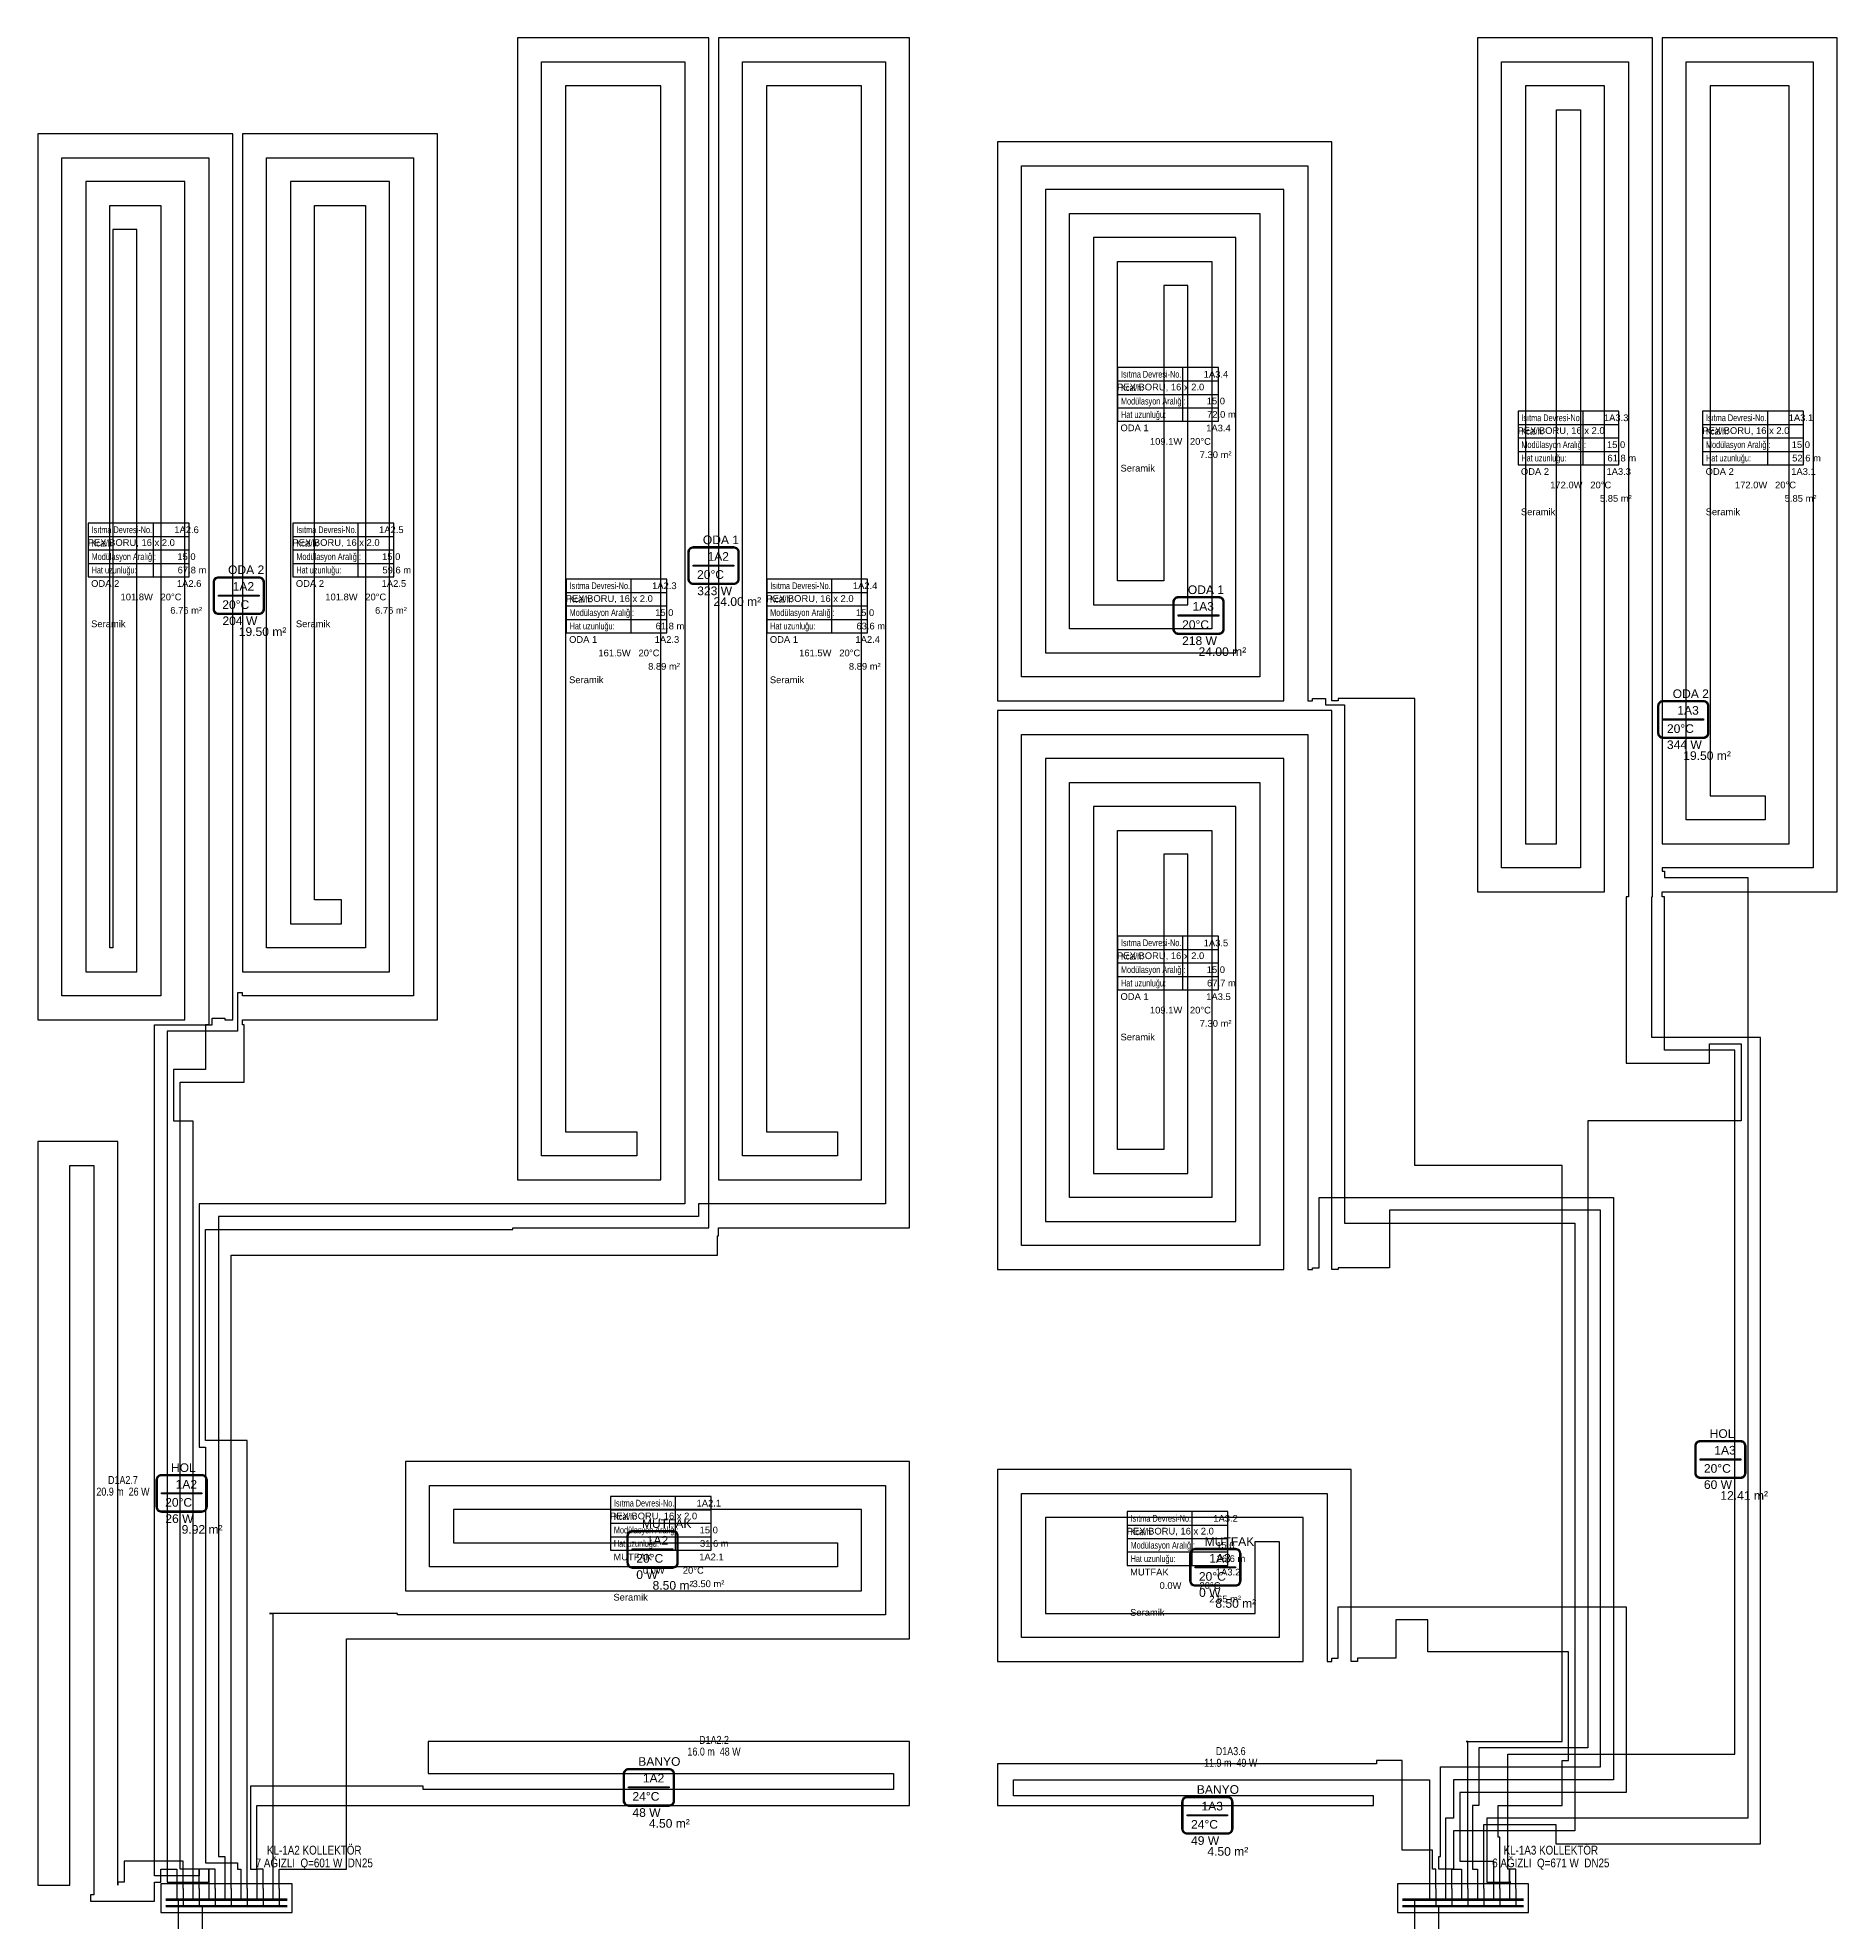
# Model space of a CAD drawing. Header units: centimetres. Extents: x 247996 to 314900, y -468471 to -440326.
# Drawn here: x 285630 to 286755, y -441728 to -440550 of the extents above; entities that cross this region are included whole.
import ezdxf
from ezdxf.enums import TextEntityAlignment as Align

# ---------------------------------------------------------------- set-up
doc = ezdxf.new("R2010")
doc.units = ezdxf.units.CM
doc.linetypes.add('ISITMA DONUS HATTI', pattern=[1.66, 1.57, -0.02, -0.07])
for name, color, linetype in [('SCOTT-MTY-ISIKAYBIMAHAL', 2, 'Continuous'), ('SCOTT-MTY-KOLLETÖR', 7, 'Continuous'), ('SCOTT-MTY-PEX-BORU', 1, 'Continuous'), ('SCOTT-MTY-RADYATÖR', 2, 'Continuous')]:
    doc.layers.add(name, color=color, linetype=linetype)
doc.layers.add('SCOTT-MTY-ISITMA-DONUS-BORU', color=30, linetype='ISITMA DONUS HATTI', lineweight=30)
doc.layers.add('SCOTT-MTY-ISITMA-GIDIS-BORU', color=10, linetype='Continuous', lineweight=30)
doc.styles.add('MTYCAPLT', font='arial.ttf')
doc.styles.add('ROTAS', font='arial.ttf')

# ---------------------------------------------------------------- blocks, each defined once
blk = doc.blocks.new('MTY-ETIKET')
at = {"layer": 'SCOTT-MTY-RADYATÖR'}
for p, q in [((-7, 6), (8, 6)), ((2.69, 0), (2.69, 8)), ((-7, 4), (8, 4)), ((-7, 2), (8, 2))]:
    blk.add_line(p, q, dxfattribs=at)
blk.add_lwpolyline([(8, 0), (8, 8), (-7, 8), (-7, 0)], close=True, dxfattribs=at)
at = {"layer": 'SCOTT-MTY-RADYATÖR', "style": 'MTYCAPLT', "width": 0.65}
for s, p in [('Isıtma Devresi-No.:', (-6.5, 7)), ('Kcal/h:', (-6.5, 5)), ('Modülasyon Aralığı:', (-6.5, 3)), ('Hat uzunluğu:', (-6.5, 1))]:
    blk.add_text(s, height=1, rotation=360, dxfattribs=at).set_placement(p, align=Align.MIDDLE_LEFT)
for tag, p in [('NO1_001', (5.8, 6.5)), ('AR_001', (6.25, 2.5)), ('UZ_001', (6.31, 0.51))]:
    blk.add_attdef(tag, p, '', height=1, rotation=360, dxfattribs=at)
at = {"layer": 'SCOTT-MTY-RADYATÖR', "color": 2, "style": 'MTYCAPLT', "width": 0.65}
for tag, p in [('BORU_001', (-7.07, 4.59)), ('YER_001', (2.9, 4.5))]:
    blk.add_attdef(tag, p, '', height=1, dxfattribs=at)
blk = doc.blocks.new('MTY-RADYATOR MAHAL')
at = {"layer": 'SCOTT-MTY-ISIKAYBIMAHAL', "color": 2}
for points in [[(-35.7, 18.4), (-35.7, -18.4, 0.414214), (-28.2, -25.9), (28.2, -25.9, 0.414214), (35.7, -18.4), (35.7, 18.4, 0.414214), (28.2, 25.9), (-28.2, 25.9, 0.414214)], [(-34.2, 18.4), (-34.2, -18.4, 0.414214), (-28.2, -24.4), (28.2, -24.4, 0.414214), (34.2, -18.4), (34.2, 18.4, 0.414214), (28.2, 24.4), (-28.2, 24.4, 0.414214)]]:
    blk.add_lwpolyline(points, format="xyb", close=True, dxfattribs=at)
at = {"layer": 'SCOTT-MTY-ISIKAYBIMAHAL', "color": 4}
for points in [[(-35.2, 18.4), (-35.2, -18.4, 0.414214), (-28.2, -25.4), (28.2, -25.4, 0.414214), (35.2, -18.4), (35.2, 18.4, 0.414214), (28.2, 25.4), (-28.2, 25.4, 0.414214)], [(-34.7, 18.4), (-34.7, -18.4, 0.414214), (-28.2, -24.9), (28.2, -24.9, 0.414214), (34.7, -18.4), (34.7, 18.4, 0.414214), (28.2, 24.9), (-28.2, 24.9, 0.414214)]]:
    blk.add_lwpolyline(points, format="xyb", close=True, dxfattribs=at)
at = {"layer": 'SCOTT-MTY-ISIKAYBIMAHAL', "color": 2}
blk.add_lwpolyline([(-28.2, 0.8), (28.2, 0.8), (28.2, -0.8), (-28.2, -0.8)], close=True, dxfattribs=at)
at = {"layer": 'SCOTT-MTY-ISIKAYBIMAHAL', "color": 1, "style": 'MTYCAPLT', "width": 0.65}
for tag, p in [('MAHAL_001', (-14.9, 29.8)), ('NO_001', (-8.3, 6.7))]:
    blk.add_attdef(tag, p, '', height=12, rotation=360, dxfattribs=at)
at = {"layer": 'SCOTT-MTY-ISIKAYBIMAHAL', "color": 4, "style": 'MTYCAPLT', "width": 0.65}
for tag, p in [('DERECE_001', (-22.8, -18.5)), ('ISIKAYBI_001', (-22.7, -41.1))]:
    blk.add_attdef(tag, p, '', height=12, rotation=360, dxfattribs=at)
blk.add_attdef('ALAN', text='', height=12, rotation=360, dxfattribs=at).set_placement((0, -50), align=Align.MIDDLE_LEFT)

msp = doc.modelspace()

# ---------------------------------------------------------------- linework, layer by layer
at = {"layer": 'SCOTT-MTY-ISITMA-DONUS-BORU'}
for points in [[(285717, -441707), (285717, -441714)], [(285727, -441707), (285727, -441714)], [(285737, -441707), (285737, -441714)], [(285747, -441707), (285747, -441714)], [(285757, -441707), (285757, -441714)], [(285767, -441707), (285767, -441714)], [(285777, -441707), (285777, -441714)], [(286500, -441707), (286500, -441714)], [(286510, -441707), (286510, -441714)], [(286520, -441707), (286520, -441714)], [(286530, -441707), (286530, -441714)], [(286540, -441707), (286540, -441714)], [(286550, -441707), (286550, -441714)], [(285718, -441744), (285718, -441714)], [(286491, -441744), (286491, -441714)]]:
    msp.add_lwpolyline(points, dxfattribs=at)
at = {"layer": 'SCOTT-MTY-ISITMA-DONUS-BORU', "const_width": 1.6}
for points in [[(285786, -441714), (285710, -441714)], [(286559, -441714), (286483, -441714)]]:
    msp.add_lwpolyline(points, dxfattribs=at)
at = {"layer": 'SCOTT-MTY-ISITMA-GIDIS-BORU'}
for points in [[(285721, -441707), (285721, -441718)], [(285731, -441707), (285731, -441718)], [(285741, -441707), (285741, -441718)], [(285751, -441707), (285751, -441718)], [(285761, -441707), (285761, -441718)], [(285771, -441707), (285771, -441718)], [(285781, -441707), (285781, -441718)], [(286504, -441707), (286504, -441718)], [(286514, -441707), (286514, -441718)], [(286524, -441707), (286524, -441718)], [(286534, -441707), (286534, -441718)], [(286544, -441707), (286544, -441718)], [(286554, -441707), (286554, -441718)], [(285733, -441744), (285733, -441718)], [(286506, -441744), (286506, -441718)]]:
    msp.add_lwpolyline(points, dxfattribs=at)
at = {"layer": 'SCOTT-MTY-ISITMA-GIDIS-BORU', "const_width": 1.6}
for points in [[(285786, -441718), (285710, -441718)], [(286559, -441718), (286483, -441718)]]:
    msp.add_lwpolyline(points, dxfattribs=at)
at = {"layer": 'SCOTT-MTY-KOLLETÖR'}
for points in [[(285789, -441704), (285707, -441704), (285707, -441722), (285789, -441722)], [(286562, -441704), (286480, -441704), (286480, -441722), (286562, -441722)]]:
    msp.add_lwpolyline(points, close=True, dxfattribs=at)
at = {"layer": 'SCOTT-MTY-PEX-BORU'}
for points in [[(285761, -441707), (285761, -441427), (285735, -441427), (285735, -441295), (285927, -441295), (285927, -441294), (285930, -441294), (286049.5, -441294), (286049.5, -440550), (285930, -440550), (285930, -441264), (286019.5, -441264), (286019.5, -440580), (285960, -440580), (285960, -441234), (286004.5, -441234), (286004.5, -441249), (285945, -441249), (285945, -440565), (286034.5, -440565), (286034.5, -441279), (285930, -441279), (285731, -441279), (285731, -441431), (285735, -441431), (285735, -441691), (285755, -441691), (285755, -441695), (285757, -441695), (285757, -441707)], [(285751, -441707), (285751, -441311), (286055, -441311), (286055, -441299), (286055.5, -441299), (286055.5, -441294), (286175, -441294), (286175, -440550), (286055.5, -440550), (286055.5, -441264), (286145, -441264), (286145, -440580), (286085.5, -440580), (286085.5, -441234), (286130, -441234), (286130, -441249), (286070.5, -441249), (286070.5, -440565), (286160, -440565), (286160, -441279), (286055.5, -441279), (286043, -441279), (286043, -441287), (285743, -441287), (285743, -441687), (285747, -441687), (285747, -441707)], [(286534, -441707), (286534, -441667), (286579, -441667), (286579, -441679), (286707, -441679), (286707, -441175), (286639, -441175), (286639, -441087), (286639.5, -441087), (286639.5, -441084), (286639.5, -440550), (286530, -440550), (286530, -441084), (286609.5, -441084), (286609.5, -440580), (286560, -440580), (286560, -441054), (286579.5, -441054), (286579.5, -440595), (286594.5, -440595), (286594.5, -441069), (286545, -441069), (286545, -440565), (286624.5, -440565), (286624.5, -441084), (286624.5, -441087), (286623, -441087), (286623, -441191), (286675, -441191), (286675, -441179), (286695, -441179), (286695, -441227), (286599, -441227), (286599, -441619), (286531, -441619), (286531, -441655), (286527, -441655), (286527, -441695), (286530, -441695), (286530, -441707)], [(286554, -441707), (286554, -441695), (286549, -441695), (286549, -441623), (286691, -441623), (286691, -441183), (286647, -441183), (286647, -441087), (286645.5, -441087), (286645.5, -441084), (286755, -441084), (286755, -440550), (286645.5, -440550), (286645.5, -441054), (286725, -441054), (286725, -440580), (286675.5, -440580), (286675.5, -441024), (286710, -441024), (286710, -441039), (286660.5, -441039), (286660.5, -440565), (286740, -440565), (286740, -441069), (286645.5, -441069), (286645.5, -441071), (286647, -441071), (286647, -441075), (286699, -441075), (286699, -441663), (286536, -441663), (286536, -441703), (286551, -441703), (286550, -441703), (286550, -441695), (286550, -441707)], [(285731, -441707), (285731, -441695), (285731, -441699), (285703, -441699), (285703, -441167), (285739, -441167), (285739, -441163), (285747, -441163), (285747, -441164), (285752, -441164), (285752, -440610), (285630, -440610), (285630, -441164), (285722, -441164), (285722, -440640), (285660, -440640), (285660, -441134), (285692, -441134), (285692, -440670), (285677, -440670), (285677, -441119), (285675, -441119), (285675, -440655), (285707, -440655), (285707, -441149), (285645, -441149), (285645, -440625), (285737, -440625), (285737, -441164), (285737, -441167), (285735, -441167), (285735, -441195), (285715, -441195), (285715, -441227), (285727, -441227), (285727, -441707)], [(285741, -441707), (285741, -441695), (285719, -441695), (285719, -441203), (285759, -441203), (285759, -441167), (285758, -441167), (285758, -441164), (285880, -441164), (285880, -440610), (285758, -440610), (285758, -441134), (285850, -441134), (285850, -440640), (285788, -440640), (285788, -441104), (285820, -441104), (285820, -441089), (285803, -441089), (285803, -440655), (285835, -440655), (285835, -441119), (285773, -441119), (285773, -440625), (285865, -440625), (285865, -441149), (285758, -441149), (285758, -441147), (285755, -441147), (285755, -441171), (285711, -441171), (285711, -441703), (285737, -441703), (285737, -441695), (285737, -441707)], [(286524, -441707), (286524, -441615), (286523, -441615), (286583, -441615), (286583, -441255), (286491, -441255), (286491, -440963), (286443, -440963), (286443, -440964.5), (286439, -440964.5), (286439, -440615), (286230, -440615), (286230, -440964.5), (286409, -440964.5), (286409, -440645), (286260, -440645), (286260, -440934.5), (286379, -440934.5), (286379, -440675), (286290, -440675), (286290, -440904.5), (286349, -440904.5), (286349, -440705), (286334, -440705), (286334, -440889.5), (286305, -440889.5), (286305, -440690), (286364, -440690), (286364, -440919.5), (286275, -440919.5), (286275, -440660), (286394, -440660), (286394, -440949.5), (286245, -440949.5), (286245, -440630), (286424, -440630), (286424, -440964.5), (286427, -440964.5), (286427, -440963), (286435, -440963), (286435, -440967), (286447, -440967), (286447, -441291), (286591, -441291), (286591, -441671), (286515, -441671), (286515, -441695), (286520, -441695), (286520, -441707)], [(286514, -441707), (286514, -441695), (286515, -441695), (286506, -441695), (286506, -441687), (286507, -441687), (286507, -441631), (286607, -441631), (286607, -441283), (286475, -441283), (286475, -441319), (286443, -441319), (286443, -441320), (286439, -441320), (286439, -440970.5), (286230, -440970.5), (286230, -441320), (286409, -441320), (286409, -441000.5), (286260, -441000.5), (286260, -441290), (286379, -441290), (286379, -441030.5), (286290, -441030.5), (286290, -441260), (286349, -441260), (286349, -441060.5), (286334, -441060.5), (286334, -441245), (286305, -441245), (286305, -441045.5), (286364, -441045.5), (286364, -441275), (286275, -441275), (286275, -441015.5), (286394, -441015.5), (286394, -441305), (286245, -441305), (286245, -440985.5), (286424, -440985.5), (286424, -441320), (286427, -441320), (286427, -441319), (286431, -441319), (286431, -441275), (286615, -441275), (286615, -441639), (286515, -441639), (286515, -441663), (286510, -441663), (286510, -441707)], [(285721, -441707), (285721, -441690), (285684, -441690), (285684, -441703), (285680, -441703), (285680, -441705), (285680, -441240), (285630, -441240), (285630, -441705), (285650, -441705), (285650, -441255), (285665, -441255), (285665, -441705), (285665, -441711), (285663, -441711), (285663, -441715), (285703, -441715), (285703, -441703), (285707, -441703), (285707, -441695), (285717, -441695), (285717, -441707)], [(285781, -441707), (285781, -441695), (285823, -441695), (285823, -441551), (285860, -441551), (286175, -441551), (286175, -441440), (285860, -441440), (285860, -441521), (286145, -441521), (286145, -441470), (285890, -441470), (285890, -441491), (286130, -441491), (286130, -441506), (285875, -441506), (285875, -441455), (286160, -441455), (286160, -441536), (285860, -441536), (285855, -441536), (285855, -441535), (285775, -441535), (285777, -441535), (285777, -441707)], [(286544, -441707), (286544, -441675), (286543, -441675), (286543, -441655), (286583, -441655), (286583, -441627), (286587, -441627), (286587, -441559), (286499, -441559), (286499, -441539), (286479, -441539), (286479, -441563), (286455, -441563), (286455, -441565), (286451, -441565), (286451, -441445), (286230, -441445), (286230, -441565), (286421, -441565), (286421, -441475), (286260, -441475), (286260, -441535), (286391, -441535), (286391, -441490), (286406, -441490), (286406, -441550), (286245, -441550), (286245, -441460), (286436, -441460), (286436, -441565), (286439, -441565), (286439, -441563), (286443, -441563), (286443, -441531), (286623, -441531), (286623, -441647), (286519, -441647), (286519, -441690), (286540, -441690), (286540, -441707)], [(285771, -441707), (285771, -441695), (285767, -441695), (285767, -441655), (285874, -441655), (286175, -441655), (286175, -441615), (285874, -441615), (285874, -441635), (286165, -441635), (286165, -441645), (285874, -441645), (285871, -441645), (285871, -441643), (285763, -441643), (285763, -441695), (285767, -441695), (285767, -441707)], [(286504, -441707), (286504, -441695), (286502, -441695), (286502, -441683), (286483, -441683), (286483, -441627), (286467, -441627), (286467, -441629), (286465, -441629), (286230, -441629), (286230, -441655), (286465, -441655), (286465, -441649), (286240, -441649), (286240, -441639), (286465, -441639), (286500, -441639), (286500, -441707)]]:
    msp.add_lwpolyline(points, dxfattribs=at)

# ---------------------------------------------------------------- block references
at = {"layer": 'SCOTT-MTY-ISIKAYBIMAHAL'}
ref = msp.add_blockref('MTY-RADYATOR MAHAL', (286052.5, -440880), dxfattribs=dict(at, xscale=0.45, yscale=0.45))
ref.add_attrib('DERECE_001', '20%%DC', (286042.2, -440888.3), dxfattribs={"height": 5.4, "rotation": 360, "style": 'MTYCAPLT'})
ref.add_attrib('MAHAL_001', 'ODA 1', (286045.8, -440866.6), dxfattribs={"height": 5.4, "rotation": 360, "style": 'MTYCAPLT'})
ref.add_attrib('ISIKAYBI_001', '323 W', (286042.3, -440898.5), dxfattribs={"height": 5.4, "rotation": 360, "style": 'MTYCAPLT'})
ref.add_attrib('NO_001', '1A2', (286048.7, -440877), dxfattribs={"height": 5.4, "rotation": 360, "style": 'MTYCAPLT'})
ref.add_attrib('ALAN', '24.00 m²', (286052.5, -440905.2), dxfattribs={"height": 5.4, "rotation": 360, "style": 'MTYCAPLT'})
ref = msp.add_blockref('MTY-RADYATOR MAHAL', (285755.7, -440898.8), dxfattribs=dict(at, xscale=0.45, yscale=0.45))
ref.add_attrib('DERECE_001', '20%%DC', (285745.4, -440907.1), dxfattribs={"height": 5.4, "rotation": 360, "style": 'MTYCAPLT'})
ref.add_attrib('MAHAL_001', 'ODA 2', (285749, -440885.3), dxfattribs={"height": 5.4, "rotation": 360, "style": 'MTYCAPLT'})
ref.add_attrib('ISIKAYBI_001', '204 W', (285745.5, -440917.2), dxfattribs={"height": 5.4, "rotation": 360, "style": 'MTYCAPLT'})
ref.add_attrib('NO_001', '1A2', (285751.9, -440895.7), dxfattribs={"height": 5.4, "rotation": 360, "style": 'MTYCAPLT'})
ref.add_attrib('ALAN', '19.50 m²', (285755.7, -440924), dxfattribs={"height": 5.4, "rotation": 360, "style": 'MTYCAPLT'})
ref = msp.add_blockref('MTY-RADYATOR MAHAL', (286355.7, -440911.2), dxfattribs=dict(at, xscale=0.45, yscale=0.45))
ref.add_attrib('DERECE_001', '20%%DC', (286345.4, -440919.6), dxfattribs={"height": 5.4, "rotation": 360, "style": 'MTYCAPLT'})
ref.add_attrib('MAHAL_001', 'ODA 1', (286349, -440897.8), dxfattribs={"height": 5.4, "rotation": 360, "style": 'MTYCAPLT'})
ref.add_attrib('ISIKAYBI_001', '218 W', (286345.4, -440929.7), dxfattribs={"height": 5.4, "rotation": 360, "style": 'MTYCAPLT'})
ref.add_attrib('NO_001', '1A3', (286351.9, -440908.2), dxfattribs={"height": 5.4, "rotation": 360, "style": 'MTYCAPLT'})
ref.add_attrib('ALAN', '24.00 m²', (286355.7, -440936.5), dxfattribs={"height": 5.4, "rotation": 360, "style": 'MTYCAPLT'})
ref = msp.add_blockref('MTY-RADYATOR MAHAL', (286658.7, -440976.2), dxfattribs=dict(at, xscale=0.45, yscale=0.45))
ref.add_attrib('DERECE_001', '20%%DC', (286648.5, -440984.6), dxfattribs={"height": 5.4, "rotation": 360, "style": 'MTYCAPLT'})
ref.add_attrib('MAHAL_001', 'ODA 2', (286652.1, -440962.8), dxfattribs={"height": 5.4, "rotation": 360, "style": 'MTYCAPLT'})
ref.add_attrib('ISIKAYBI_001', '344 W', (286648.5, -440994.7), dxfattribs={"height": 5.4, "rotation": 360, "style": 'MTYCAPLT'})
ref.add_attrib('NO_001', '1A3', (286655, -440973.2), dxfattribs={"height": 5.4, "rotation": 360, "style": 'MTYCAPLT'})
ref.add_attrib('ALAN', '19.50 m²', (286658.7, -441001.5), dxfattribs={"height": 5.4, "rotation": 360, "style": 'MTYCAPLT'})
ref = msp.add_blockref('MTY-RADYATOR MAHAL', (286681.9, -441438.8), dxfattribs=dict(at, xscale=0.45, yscale=0.45))
ref.add_attrib('DERECE_001', '20%%DC', (286671.6, -441447.1), dxfattribs={"height": 5.4, "rotation": 360, "style": 'MTYCAPLT'})
ref.add_attrib('MAHAL_001', 'HOL', (286675.2, -441425.3), dxfattribs={"height": 5.4, "rotation": 360, "style": 'MTYCAPLT'})
ref.add_attrib('ISIKAYBI_001', '60 W', (286671.6, -441457.2), dxfattribs={"height": 5.4, "rotation": 360, "style": 'MTYCAPLT'})
ref.add_attrib('NO_001', '1A3', (286678.1, -441435.7), dxfattribs={"height": 5.4, "rotation": 360, "style": 'MTYCAPLT'})
ref.add_attrib('ALAN', '12.41 m²', (286681.9, -441464), dxfattribs={"height": 5.4, "rotation": 360, "style": 'MTYCAPLT'})
ref = msp.add_blockref('MTY-RADYATOR MAHAL', (285720, -441460), dxfattribs=dict(at, xscale=0.45, yscale=0.45))
ref.add_attrib('DERECE_001', '20%%DC', (285709.7, -441468.3), dxfattribs={"height": 5.4, "rotation": 360, "style": 'MTYCAPLT'})
ref.add_attrib('MAHAL_001', 'HOL', (285713.3, -441446.6), dxfattribs={"height": 5.4, "rotation": 360, "style": 'MTYCAPLT'})
ref.add_attrib('ISIKAYBI_001', '26 W', (285709.8, -441478.5), dxfattribs={"height": 5.4, "rotation": 360, "style": 'MTYCAPLT'})
ref.add_attrib('NO_001', '1A2', (285716.2, -441457), dxfattribs={"height": 5.4, "rotation": 360, "style": 'MTYCAPLT'})
ref.add_attrib('ALAN', '9.92 m²', (285720, -441485.2), dxfattribs={"height": 5.4, "rotation": 360, "style": 'MTYCAPLT'})
ref = msp.add_blockref('MTY-RADYATOR MAHAL', (286014.4, -441495), dxfattribs=dict(at, xscale=0.45, yscale=0.45))
ref.add_attrib('DERECE_001', '20%%DC', (286004.2, -441503.3), dxfattribs={"height": 5.4, "rotation": 360, "style": 'MTYCAPLT'})
ref.add_attrib('MAHAL_001', 'MUTFAK', (286007.7, -441481.6), dxfattribs={"height": 5.4, "rotation": 360, "style": 'MTYCAPLT'})
ref.add_attrib('ISIKAYBI_001', '0 W', (286004.2, -441513.5), dxfattribs={"height": 5.4, "rotation": 360, "style": 'MTYCAPLT'})
ref.add_attrib('NO_001', '1A2', (286010.7, -441492), dxfattribs={"height": 5.4, "rotation": 360, "style": 'MTYCAPLT'})
ref.add_attrib('ALAN', '8.50 m²', (286014.4, -441520.2), dxfattribs={"height": 5.4, "rotation": 360, "style": 'MTYCAPLT'})
ref = msp.add_blockref('MTY-RADYATOR MAHAL', (286366.2, -441506.2), dxfattribs=dict(at, xscale=0.45, yscale=0.45))
ref.add_attrib('DERECE_001', '20%%DC', (286355.9, -441514.6), dxfattribs={"height": 5.4, "rotation": 360, "style": 'MTYCAPLT'})
ref.add_attrib('MAHAL_001', 'MUTFAK', (286359.5, -441492.8), dxfattribs={"height": 5.4, "rotation": 360, "style": 'MTYCAPLT'})
ref.add_attrib('ISIKAYBI_001', '0 W', (286356, -441524.7), dxfattribs={"height": 5.4, "rotation": 360, "style": 'MTYCAPLT'})
ref.add_attrib('NO_001', '1A3', (286362.4, -441503.2), dxfattribs={"height": 5.4, "rotation": 360, "style": 'MTYCAPLT'})
ref.add_attrib('ALAN', '8.50 m²', (286366.2, -441531.5), dxfattribs={"height": 5.4, "rotation": 360, "style": 'MTYCAPLT'})
ref = msp.add_blockref('MTY-RADYATOR MAHAL', (286012.1, -441643.8), dxfattribs=dict(at, xscale=0.45, yscale=0.45))
ref.add_attrib('DERECE_001', '24%%DC', (286001.8, -441652.1), dxfattribs={"height": 5.4, "rotation": 360, "style": 'MTYCAPLT'})
ref.add_attrib('MAHAL_001', 'BANYO', (286005.4, -441630.3), dxfattribs={"height": 5.4, "rotation": 360, "style": 'MTYCAPLT'})
ref.add_attrib('ISIKAYBI_001', '48 W', (286001.8, -441662.2), dxfattribs={"height": 5.4, "rotation": 360, "style": 'MTYCAPLT'})
ref.add_attrib('NO_001', '1A2', (286008.3, -441640.7), dxfattribs={"height": 5.4, "rotation": 360, "style": 'MTYCAPLT'})
ref.add_attrib('ALAN', '4.50 m²', (286012.1, -441669), dxfattribs={"height": 5.4, "rotation": 360, "style": 'MTYCAPLT'})
ref = msp.add_blockref('MTY-RADYATOR MAHAL', (286361.2, -441661.2), dxfattribs=dict(at, xscale=0.45, yscale=0.45))
ref.add_attrib('DERECE_001', '24%%DC', (286351, -441669.6), dxfattribs={"height": 5.4, "rotation": 360, "style": 'MTYCAPLT'})
ref.add_attrib('MAHAL_001', 'BANYO', (286354.6, -441647.8), dxfattribs={"height": 5.4, "rotation": 360, "style": 'MTYCAPLT'})
ref.add_attrib('ISIKAYBI_001', '49 W', (286351, -441679.7), dxfattribs={"height": 5.4, "rotation": 360, "style": 'MTYCAPLT'})
ref.add_attrib('NO_001', '1A3', (286357.5, -441658.2), dxfattribs={"height": 5.4, "rotation": 360, "style": 'MTYCAPLT'})
ref.add_attrib('ALAN', '4.50 m²', (286361.2, -441686.5), dxfattribs={"height": 5.4, "rotation": 360, "style": 'MTYCAPLT'})
at = {"layer": 'SCOTT-MTY-PEX-BORU'}
ref = msp.add_blockref('MTY-ETIKET', (286334.5, -440789.8), dxfattribs=dict(at, xscale=4.2, yscale=4.2))
ref.add_attrib('UZ_001', '72.0 m', (286361, -440787.6), dxfattribs={"height": 4.2, "rotation": 360, "style": 'MTYCAPLT'})
ref.add_attrib('AR_001', '15.0', (286360.8, -440779.2), dxfattribs={"height": 4.2, "rotation": 360, "style": 'MTYCAPLT'})
ref.add_attrib('NO1_001', '1A3.4', (286358.9, -440762.5), dxfattribs={"height": 4.2, "rotation": 360, "style": 'MTYCAPLT'})
ref.add_attrib('BORU_001', 'PEX BORU, 16 x 2.0', (286304.8, -440770.5), dxfattribs={"height": 4.2, "style": 'MTYCAPLT'})
ref.add_attrib('MAHAL_001', 'ODA 1', (286306.9, -440796), dxfattribs={"height": 4.2, "style": 'MTYCAPLT'})
ref.add_attrib('NO_001', '1A3.4', (286360.5, -440796.1), dxfattribs={"height": 4.2, "style": 'MTYCAPLT'})
ref.add_attrib('DERECE_001', '20°C', (286350.3, -440804.5), dxfattribs={"height": 4.2, "style": 'MTYCAPLT'})
ref.add_attrib('KCAL/H:_001', '109.1W', (286325.3, -440804.5), dxfattribs={"height": 4.2, "style": 'MTYCAPLT'})
ref.add_attrib('ALAN_001', '7.30 m²', (286356.4, -440812.8), dxfattribs={"height": 4.2, "style": 'MTYCAPLT'})
ref.add_attrib('MALZEMECINSI_001', 'Seramik', (286306.9, -440821.2), dxfattribs={"height": 4.2, "style": 'MTYCAPLT'})
ref = msp.add_blockref('MTY-ETIKET', (286584.8, -440817), dxfattribs=dict(at, xscale=4.2, yscale=4.2))
ref.add_attrib('UZ_001', '61.8 m', (286611.3, -440814.9), dxfattribs={"height": 4.2, "rotation": 360, "style": 'MTYCAPLT'})
ref.add_attrib('AR_001', '15.0', (286611, -440806.5), dxfattribs={"height": 4.2, "rotation": 360, "style": 'MTYCAPLT'})
ref.add_attrib('NO1_001', '1A3.3', (286609.1, -440789.7), dxfattribs={"height": 4.2, "rotation": 360, "style": 'MTYCAPLT'})
ref.add_attrib('BORU_001', 'PEX BORU, 16 x 2.0', (286555.1, -440797.7), dxfattribs={"height": 4.2, "style": 'MTYCAPLT'})
ref.add_attrib('MAHAL_001', 'ODA 2', (286557.2, -440823.3), dxfattribs={"height": 4.2, "style": 'MTYCAPLT'})
ref.add_attrib('NO_001', '1A3.3', (286610.7, -440823.3), dxfattribs={"height": 4.2, "style": 'MTYCAPLT'})
ref.add_attrib('DERECE_001', '20°C', (286600.6, -440831.7), dxfattribs={"height": 4.2, "style": 'MTYCAPLT'})
ref.add_attrib('KCAL/H:_001', '172.0W', (286575.5, -440831.7), dxfattribs={"height": 4.2, "style": 'MTYCAPLT'})
ref.add_attrib('ALAN_001', '5.85 m²', (286606.6, -440840.1), dxfattribs={"height": 4.2, "style": 'MTYCAPLT'})
ref.add_attrib('MALZEMECINSI_001', 'Seramik', (286557.2, -440848.5), dxfattribs={"height": 4.2, "style": 'MTYCAPLT'})
ref = msp.add_blockref('MTY-ETIKET', (286700.2, -440817), dxfattribs=dict(at, xscale=4.2, yscale=4.2))
ref.add_attrib('UZ_001', '52.6 m', (286726.8, -440814.9), dxfattribs={"height": 4.2, "rotation": 360, "style": 'MTYCAPLT'})
ref.add_attrib('AR_001', '15.0', (286726.5, -440806.5), dxfattribs={"height": 4.2, "rotation": 360, "style": 'MTYCAPLT'})
ref.add_attrib('NO1_001', '1A3.1', (286724.6, -440789.7), dxfattribs={"height": 4.2, "rotation": 360, "style": 'MTYCAPLT'})
ref.add_attrib('BORU_001', 'PEX BORU, 16 x 2.0', (286670.6, -440797.7), dxfattribs={"height": 4.2, "style": 'MTYCAPLT'})
ref.add_attrib('MAHAL_001', 'ODA 2', (286672.7, -440823.3), dxfattribs={"height": 4.2, "style": 'MTYCAPLT'})
ref.add_attrib('NO_001', '1A3.1', (286726.2, -440823.3), dxfattribs={"height": 4.2, "style": 'MTYCAPLT'})
ref.add_attrib('DERECE_001', '20°C', (286716.1, -440831.7), dxfattribs={"height": 4.2, "style": 'MTYCAPLT'})
ref.add_attrib('KCAL/H:_001', '172.0W', (286691, -440831.7), dxfattribs={"height": 4.2, "style": 'MTYCAPLT'})
ref.add_attrib('ALAN_001', '5.85 m²', (286722.1, -440840.1), dxfattribs={"height": 4.2, "style": 'MTYCAPLT'})
ref.add_attrib('MALZEMECINSI_001', 'Seramik', (286672.7, -440848.5), dxfattribs={"height": 4.2, "style": 'MTYCAPLT'})
ref = msp.add_blockref('MTY-ETIKET', (285691, -440887), dxfattribs=dict(at, xscale=4.2, yscale=4.2))
ref.add_attrib('UZ_001', '67.8 m', (285717.5, -440884.9), dxfattribs={"height": 4.2, "rotation": 360, "style": 'MTYCAPLT'})
ref.add_attrib('AR_001', '15.0', (285717.3, -440876.5), dxfattribs={"height": 4.2, "rotation": 360, "style": 'MTYCAPLT'})
ref.add_attrib('NO1_001', '1A2.6', (285715.4, -440859.7), dxfattribs={"height": 4.2, "rotation": 360, "style": 'MTYCAPLT'})
ref.add_attrib('BORU_001', 'PEX BORU, 16 x 2.0', (285661.3, -440867.7), dxfattribs={"height": 4.2, "style": 'MTYCAPLT'})
ref.add_attrib('MAHAL_001', 'ODA 2', (285663.4, -440893.3), dxfattribs={"height": 4.2, "style": 'MTYCAPLT'})
ref.add_attrib('NO_001', '1A2.6', (285717, -440893.3), dxfattribs={"height": 4.2, "style": 'MTYCAPLT'})
ref.add_attrib('DERECE_001', '20°C', (285706.8, -440901.7), dxfattribs={"height": 4.2, "style": 'MTYCAPLT'})
ref.add_attrib('KCAL/H:_001', '101.8W', (285681.8, -440901.7), dxfattribs={"height": 4.2, "style": 'MTYCAPLT'})
ref.add_attrib('ALAN_001', '6.76 m²', (285712.9, -440910.1), dxfattribs={"height": 4.2, "style": 'MTYCAPLT'})
ref.add_attrib('MALZEMECINSI_001', 'Seramik', (285663.4, -440918.5), dxfattribs={"height": 4.2, "style": 'MTYCAPLT'})
ref = msp.add_blockref('MTY-ETIKET', (285819, -440887), dxfattribs=dict(at, xscale=4.2, yscale=4.2))
ref.add_attrib('UZ_001', '59.6 m', (285845.5, -440884.9), dxfattribs={"height": 4.2, "rotation": 360, "style": 'MTYCAPLT'})
ref.add_attrib('AR_001', '15.0', (285845.3, -440876.5), dxfattribs={"height": 4.2, "rotation": 360, "style": 'MTYCAPLT'})
ref.add_attrib('NO1_001', '1A2.5', (285843.4, -440859.7), dxfattribs={"height": 4.2, "rotation": 360, "style": 'MTYCAPLT'})
ref.add_attrib('BORU_001', 'PEX BORU, 16 x 2.0', (285789.3, -440867.7), dxfattribs={"height": 4.2, "style": 'MTYCAPLT'})
ref.add_attrib('MAHAL_001', 'ODA 2', (285791.4, -440893.3), dxfattribs={"height": 4.2, "style": 'MTYCAPLT'})
ref.add_attrib('NO_001', '1A2.5', (285845, -440893.3), dxfattribs={"height": 4.2, "style": 'MTYCAPLT'})
ref.add_attrib('DERECE_001', '20°C', (285834.8, -440901.7), dxfattribs={"height": 4.2, "style": 'MTYCAPLT'})
ref.add_attrib('KCAL/H:_001', '101.8W', (285809.8, -440901.7), dxfattribs={"height": 4.2, "style": 'MTYCAPLT'})
ref.add_attrib('ALAN_001', '6.76 m²', (285840.9, -440910.1), dxfattribs={"height": 4.2, "style": 'MTYCAPLT'})
ref.add_attrib('MALZEMECINSI_001', 'Seramik', (285791.4, -440918.5), dxfattribs={"height": 4.2, "style": 'MTYCAPLT'})
ref = msp.add_blockref('MTY-ETIKET', (285989.8, -440922), dxfattribs=dict(at, xscale=4.2, yscale=4.2))
ref.add_attrib('UZ_001', '61.8 m', (286016.3, -440919.9), dxfattribs={"height": 4.2, "rotation": 360, "style": 'MTYCAPLT'})
ref.add_attrib('AR_001', '15.0', (286016, -440911.5), dxfattribs={"height": 4.2, "rotation": 360, "style": 'MTYCAPLT'})
ref.add_attrib('NO1_001', '1A2.3', (286014.1, -440894.7), dxfattribs={"height": 4.2, "rotation": 360, "style": 'MTYCAPLT'})
ref.add_attrib('BORU_001', 'PEX BORU, 16 x 2.0', (285960.1, -440902.7), dxfattribs={"height": 4.2, "style": 'MTYCAPLT'})
ref.add_attrib('MAHAL_001', 'ODA 1', (285962.2, -440928.3), dxfattribs={"height": 4.2, "style": 'MTYCAPLT'})
ref.add_attrib('NO_001', '1A2.3', (286015.7, -440928.3), dxfattribs={"height": 4.2, "style": 'MTYCAPLT'})
ref.add_attrib('DERECE_001', '20°C', (286005.6, -440936.7), dxfattribs={"height": 4.2, "style": 'MTYCAPLT'})
ref.add_attrib('KCAL/H:_001', '161.5W', (285980.5, -440936.7), dxfattribs={"height": 4.2, "style": 'MTYCAPLT'})
ref.add_attrib('ALAN_001', '8.89 m²', (286011.6, -440945.1), dxfattribs={"height": 4.2, "style": 'MTYCAPLT'})
ref.add_attrib('MALZEMECINSI_001', 'Seramik', (285962.2, -440953.5), dxfattribs={"height": 4.2, "style": 'MTYCAPLT'})
ref = msp.add_blockref('MTY-ETIKET', (286115.2, -440922), dxfattribs=dict(at, xscale=4.2, yscale=4.2))
ref.add_attrib('UZ_001', '63.6 m', (286141.8, -440919.9), dxfattribs={"height": 4.2, "rotation": 360, "style": 'MTYCAPLT'})
ref.add_attrib('AR_001', '15.0', (286141.5, -440911.5), dxfattribs={"height": 4.2, "rotation": 360, "style": 'MTYCAPLT'})
ref.add_attrib('NO1_001', '1A2.4', (286139.6, -440894.7), dxfattribs={"height": 4.2, "rotation": 360, "style": 'MTYCAPLT'})
ref.add_attrib('BORU_001', 'PEX BORU, 16 x 2.0', (286085.6, -440902.7), dxfattribs={"height": 4.2, "style": 'MTYCAPLT'})
ref.add_attrib('MAHAL_001', 'ODA 1', (286087.7, -440928.3), dxfattribs={"height": 4.2, "style": 'MTYCAPLT'})
ref.add_attrib('NO_001', '1A2.4', (286141.2, -440928.3), dxfattribs={"height": 4.2, "style": 'MTYCAPLT'})
ref.add_attrib('DERECE_001', '20°C', (286131.1, -440936.7), dxfattribs={"height": 4.2, "style": 'MTYCAPLT'})
ref.add_attrib('KCAL/H:_001', '161.5W', (286106, -440936.7), dxfattribs={"height": 4.2, "style": 'MTYCAPLT'})
ref.add_attrib('ALAN_001', '8.89 m²', (286137.1, -440945.1), dxfattribs={"height": 4.2, "style": 'MTYCAPLT'})
ref.add_attrib('MALZEMECINSI_001', 'Seramik', (286087.7, -440953.5), dxfattribs={"height": 4.2, "style": 'MTYCAPLT'})
ref = msp.add_blockref('MTY-ETIKET', (286334.5, -441145.2), dxfattribs=dict(at, xscale=4.2, yscale=4.2))
ref.add_attrib('UZ_001', '67.7 m', (286361, -441143.1), dxfattribs={"height": 4.2, "rotation": 360, "style": 'MTYCAPLT'})
ref.add_attrib('AR_001', '15.0', (286360.8, -441134.7), dxfattribs={"height": 4.2, "rotation": 360, "style": 'MTYCAPLT'})
ref.add_attrib('NO1_001', '1A3.5', (286358.9, -441118), dxfattribs={"height": 4.2, "rotation": 360, "style": 'MTYCAPLT'})
ref.add_attrib('BORU_001', 'PEX BORU, 16 x 2.0', (286304.8, -441126), dxfattribs={"height": 4.2, "style": 'MTYCAPLT'})
ref.add_attrib('MAHAL_001', 'ODA 1', (286306.9, -441151.5), dxfattribs={"height": 4.2, "style": 'MTYCAPLT'})
ref.add_attrib('NO_001', '1A3.5', (286360.5, -441151.6), dxfattribs={"height": 4.2, "style": 'MTYCAPLT'})
ref.add_attrib('DERECE_001', '20°C', (286350.3, -441160), dxfattribs={"height": 4.2, "style": 'MTYCAPLT'})
ref.add_attrib('KCAL/H:_001', '109.1W', (286325.3, -441160), dxfattribs={"height": 4.2, "style": 'MTYCAPLT'})
ref.add_attrib('ALAN_001', '7.30 m²', (286356.4, -441168.3), dxfattribs={"height": 4.2, "style": 'MTYCAPLT'})
ref.add_attrib('MALZEMECINSI_001', 'Seramik', (286306.9, -441176.8), dxfattribs={"height": 4.2, "style": 'MTYCAPLT'})
ref = msp.add_blockref('MTY-ETIKET', (286017.5, -441495.5), dxfattribs=dict(at, xscale=4.2, yscale=4.2))
ref.add_attrib('UZ_001', '31.6 m', (286044, -441493.4), dxfattribs={"height": 4.2, "rotation": 360, "style": 'MTYCAPLT'})
ref.add_attrib('AR_001', '15.0', (286043.8, -441485), dxfattribs={"height": 4.2, "rotation": 360, "style": 'MTYCAPLT'})
ref.add_attrib('NO1_001', '1A2.1', (286041.9, -441468.2), dxfattribs={"height": 4.2, "rotation": 360, "style": 'MTYCAPLT'})
ref.add_attrib('BORU_001', 'PEX BORU, 16 x 2.0', (285987.8, -441476.2), dxfattribs={"height": 4.2, "style": 'MTYCAPLT'})
ref.add_attrib('MAHAL_001', 'MUTFAK', (285989.9, -441501.8), dxfattribs={"height": 4.2, "style": 'MTYCAPLT'})
ref.add_attrib('NO_001', '1A2.1', (286043.5, -441501.8), dxfattribs={"height": 4.2, "style": 'MTYCAPLT'})
ref.add_attrib('DERECE_001', '20°C', (286033.3, -441510.2), dxfattribs={"height": 4.2, "style": 'MTYCAPLT'})
ref.add_attrib('KCAL/H:_001', '0.0W', (286008.3, -441510.2), dxfattribs={"height": 4.2, "style": 'MTYCAPLT'})
ref.add_attrib('ALAN_001', '3.50 m²', (286039.4, -441518.6), dxfattribs={"height": 4.2, "style": 'MTYCAPLT'})
ref.add_attrib('MALZEMECINSI_001', 'Seramik', (285989.9, -441527), dxfattribs={"height": 4.2, "style": 'MTYCAPLT'})
ref = msp.add_blockref('MTY-ETIKET', (286340.5, -441505), dxfattribs=dict(at, xscale=4.2, yscale=4.2))
ref.add_attrib('UZ_001', '26.6 m', (286367, -441502.9), dxfattribs={"height": 4.2, "rotation": 360, "style": 'MTYCAPLT'})
ref.add_attrib('AR_001', '15.0', (286366.8, -441494.5), dxfattribs={"height": 4.2, "rotation": 360, "style": 'MTYCAPLT'})
ref.add_attrib('NO1_001', '1A3.2', (286364.9, -441477.7), dxfattribs={"height": 4.2, "rotation": 360, "style": 'MTYCAPLT'})
ref.add_attrib('BORU_001', 'PEX BORU, 16 x 2.0', (286310.8, -441485.7), dxfattribs={"height": 4.2, "style": 'MTYCAPLT'})
ref.add_attrib('MAHAL_001', 'MUTFAK', (286312.9, -441511.3), dxfattribs={"height": 4.2, "style": 'MTYCAPLT'})
ref.add_attrib('NO_001', '1A3.2', (286366.5, -441511.3), dxfattribs={"height": 4.2, "style": 'MTYCAPLT'})
ref.add_attrib('DERECE_001', '20°C', (286356.3, -441519.7), dxfattribs={"height": 4.2, "style": 'MTYCAPLT'})
ref.add_attrib('KCAL/H:_001', '0.0W', (286331.3, -441519.7), dxfattribs={"height": 4.2, "style": 'MTYCAPLT'})
ref.add_attrib('ALAN_001', '2.65 m²', (286362.4, -441528.1), dxfattribs={"height": 4.2, "style": 'MTYCAPLT'})
ref.add_attrib('MALZEMECINSI_001', 'Seramik', (286312.9, -441536.5), dxfattribs={"height": 4.2, "style": 'MTYCAPLT'})

# ---------------------------------------------------------------- texts
at = {"layer": 'SCOTT-MTY-KOLLETÖR', "style": 'ROTAS', "width": 0.8}
for s, p in [('7 AĞIZLI  Q=601 W  DN25', (285802.9, -441691)), ('KL-1A2 KOLLEKTÖR', (285802.9, -441683)), ('6 AĞIZLI  Q=671 W  DN25', (286575.9, -441691)), ('KL-1A3 KOLLEKTÖR', (286575.9, -441683))]:
    msp.add_text(s, height=5.5, dxfattribs=at).set_placement(p, align=Align.MIDDLE_CENTER)
at = {"layer": 'SCOTT-MTY-PEX-BORU', "style": 'ROTAS', "width": 0.8}
for s, p in [('D1A2.7', (285683.3, -441451.6)), ('20.9 m  26 W', (285683.3, -441458.9)), ('D1A2.2', (286052.8, -441614.1)), ('16.0 m  48 W', (286052.8, -441621.4)), ('11.9 m  49 W', (286375.8, -441628.4)), ('D1A3.6', (286375.8, -441621.1))]:
    msp.add_text(s, height=5, dxfattribs=at).set_placement(p, align=Align.MIDDLE_CENTER)

doc.saveas('drawing.dxf')
